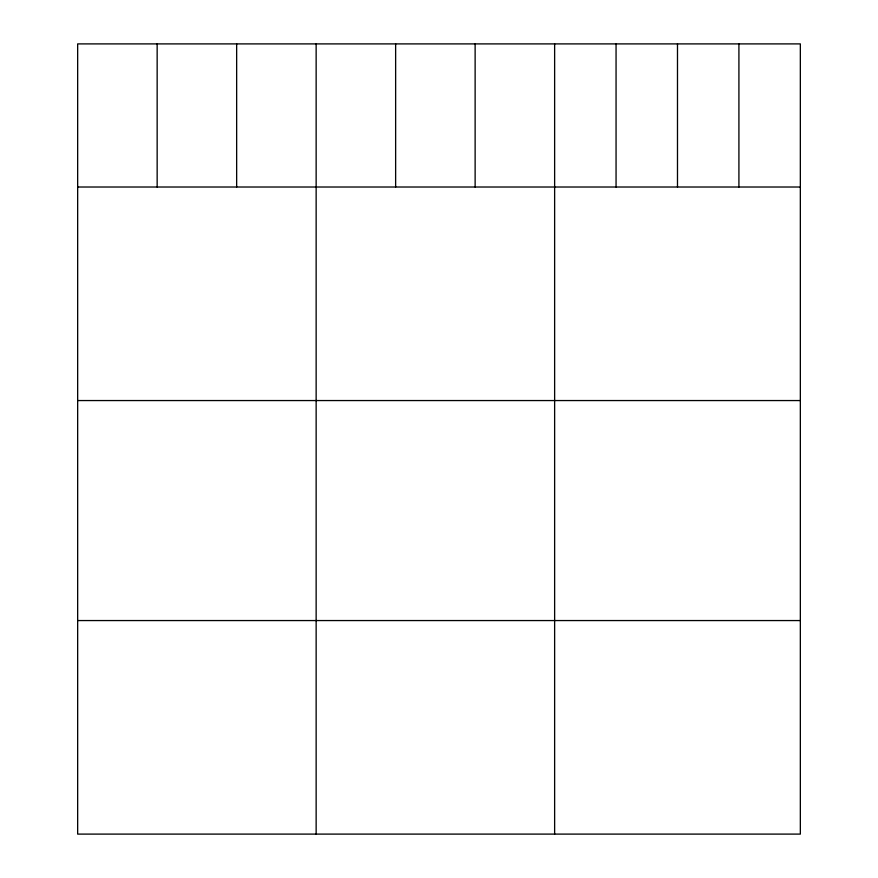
<?xml version="1.0" encoding="UTF-8"?>
<svg xmlns="http://www.w3.org/2000/svg" width="878" height="878" viewBox="0 0 878 878"><rect width="100%" height="100%" fill="white"/><g stroke="black" fill="none" stroke-linecap="round" stroke-linejoin="round"><path stroke-width="1.32" d="M800.341 187.014L800.341 834.1L77.659 834.1L77.659 43.9L800.341 43.9L800.341 187.014L77.659 187.014M77.659 400.555L800.341 400.555M77.659 620.559L800.341 620.559M738.914 43.9L738.914 187.014M677.487 43.9L677.487 187.014M616.06 43.9L616.06 187.014M554.633 43.9L554.633 834.1M475.13 43.9L475.13 187.014M395.638 43.9L395.638 187.014M316.146 43.9L316.146 834.1M236.654 43.9L236.654 187.014M157.151 43.9L157.151 187.014"/></g></svg>
